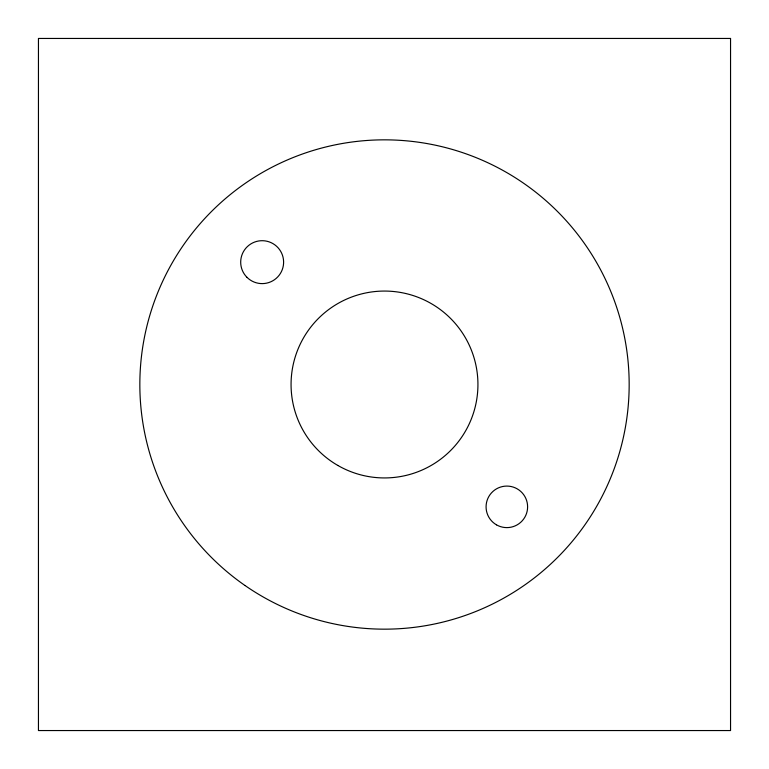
<?xml version="1.0" encoding="UTF-8"?>
<svg xmlns="http://www.w3.org/2000/svg" width="769" height="769" viewBox="0 0 769 769"><rect width="100%" height="100%" fill="white"/><g stroke="black" fill="none" stroke-linecap="round" stroke-linejoin="round"><path stroke-width="1.15" d="M730.55 38.45L38.45 38.45L38.45 730.55L730.55 730.55L730.55 38.45M246.974 277.33A21.465 21.465 0 0 0 282.886 267.708A21.465 21.465 0 0 0 256.596 241.428A21.465 21.465 0 0 0 246.974 277.33M496.466 524.833A20.763 20.763 0 0 0 527.611 506.848A20.763 20.763 0 0 0 496.466 488.863A20.763 20.763 0 0 0 496.466 524.833M337.783 465.418A93.434 93.434 0 0 0 477.934 384.5A93.434 93.434 0 0 0 337.783 303.582A93.434 93.434 0 0 0 337.783 465.418M245.013 585.507A244.667 244.667 0 0 0 628.321 404.802A244.667 244.667 0 0 0 280.166 163.201A244.667 244.667 0 0 0 245.013 585.507"/></g></svg>
